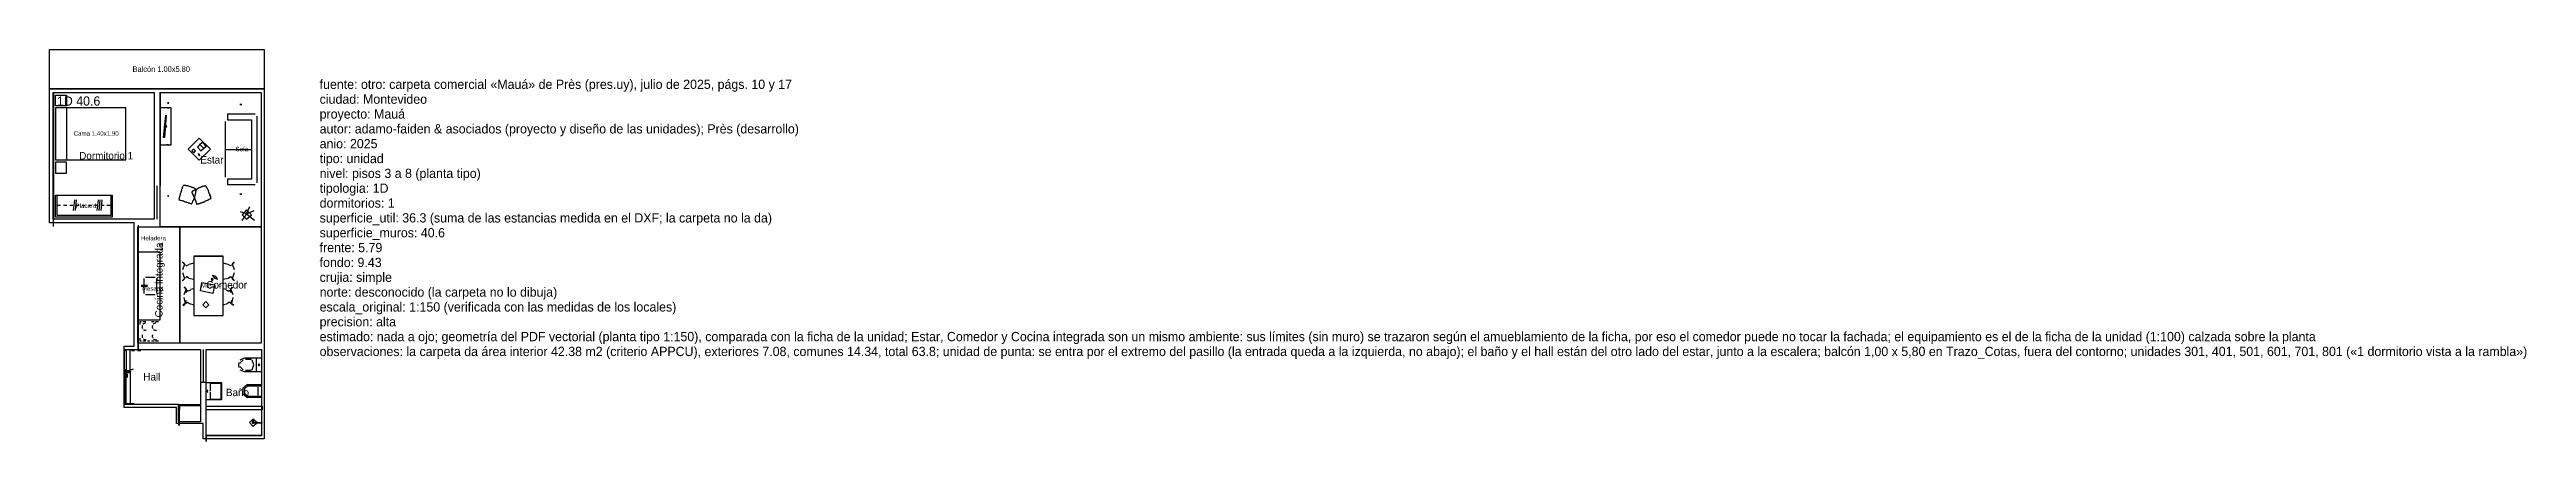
# Model space of a CAD drawing. Header units: metres. Extents: x 0 to 66.8, y -0.1 to 10.5.
import ezdxf

# ---------------------------------------------------------------- set-up
doc = ezdxf.new("R2010")
doc.units = ezdxf.units.M
for name, color, linetype in [('Trazo_Cotas', 9, 'Continuous'), ('Trazo_Datos', 7, 'Continuous'), ('Trazo_Entrada', 1, 'Continuous'), ('Trazo_Equipamiento', 8, 'Continuous'), ('Trazo_Estancias', 3, 'Continuous'), ('Trazo_Fachada', 30, 'Continuous'), ('Trazo_Medianeras', 8, 'Continuous'), ('Trazo_Puertas', 1, 'Continuous'), ('Trazo_Unidad', 7, 'Continuous'), ('Trazo_Ventanas', 5, 'Continuous')]:
    doc.layers.add(name, color=color, linetype=linetype)

msp = doc.modelspace()

# ---------------------------------------------------------------- linework, layer by layer
at = {"layer": 'Trazo_Cotas'}
msp.add_lwpolyline([(5.79, 10.49), (5.79, 9.43), (0, 9.43), (0, 10.49)], close=True, dxfattribs=at)
at = {"layer": 'Trazo_Entrada'}
msp.add_line((2.01, 2.41), (2.01, 0.92), dxfattribs=at)
at = {"layer": 'Trazo_Equipamiento', "color": 9}
for p, q in [((0.46, 8.92), (0.46, 7.52)), ((5.6, 6.9), (5.6, 8.7)), ((4.75, 7.05), (4.75, 8.55)), ((4.06, 7.93), (3.99, 7.86)), ((3.99, 7.86), (4.09, 7.75)), ((4.13, 7.99), (4.06, 7.93)), ((4.16, 7.82), (4.06, 7.93)), ((4.16, 7.82), (4.06, 7.93)), ((4.16, 7.82), (4.09, 7.76)), ((4.13, 7.99), (4.23, 7.88)), ((4.24, 7.89), (4.16, 7.82)), ((4.75, 7.8), (5.45, 7.8)), ((4.8, 6.85), (5.55, 6.85)), ((0.21, 6.3), (0.3, 6.3)), ((0.21, 6.3), (0.3, 6.3)), ((0.38, 6.3), (0.47, 6.3)), ((0.38, 6.3), (0.47, 6.3)), ((0.55, 6.3), (0.63, 6.3)), ((0.55, 6.3), (0.63, 6.3)), ((0.67, 6.44), (0.64, 6.15)), ((0.67, 6.44), (0.64, 6.15)), ((0.72, 6.44), (0.69, 6.15)), ((0.72, 6.44), (0.69, 6.15)), ((0.72, 6.3), (0.8, 6.3)), ((0.72, 6.3), (0.8, 6.3)), ((0.88, 6.3), (0.96, 6.3)), ((0.88, 6.3), (0.96, 6.3)), ((1.05, 6.3), (1.13, 6.3)), ((1.05, 6.3), (1.13, 6.3)), ((1.21, 6.3), (1.3, 6.3)), ((1.21, 6.3), (1.3, 6.3)), ((1.31, 6.44), (1.28, 6.15)), ((1.31, 6.44), (1.28, 6.15)), ((1.36, 6.44), (1.33, 6.15)), ((1.36, 6.44), (1.33, 6.15)), ((1.41, 6.44), (1.38, 6.15)), ((1.41, 6.44), (1.38, 6.15)), ((1.38, 6.3), (1.47, 6.3)), ((1.38, 6.3), (1.47, 6.3)), ((1.55, 6.3), (1.65, 6.3)), ((1.55, 6.3), (1.65, 6.3)), ((5.32, 6.06), (5.15, 6.12)), ((5.32, 6.06), (5.19, 5.88)), ((5.32, 6.06), (5.41, 6.26)), ((5.32, 6.06), (5.52, 6.15)), ((5.32, 6.06), (5.53, 5.89)), ((3.59, 4.77), (3.64, 4.72)), ((3.64, 4.71), (3.59, 4.76)), ((3.64, 4.71), (3.59, 4.55)), ((3.89, 4.73), (3.76, 4.7)), ((3.89, 4.92), (4.69, 4.92)), ((4.82, 4.7), (4.69, 4.73)), ((4.98, 4.77), (4.93, 4.72)), ((4.94, 4.71), (4.99, 4.76)), ((4.99, 4.55), (4.94, 4.71)), ((3.59, 4.48), (3.64, 4.32)), ((3.59, 4.27), (3.64, 4.32)), ((3.64, 4.31), (3.59, 4.26)), ((3.69, 4.03), (3.62, 3.88)), ((3.63, 4.09), (3.68, 4.03)), ((3.69, 4.04), (3.64, 4.1)), ((3.76, 4.33), (3.89, 4.3)), ((3.89, 4.04), (3.8, 4.02)), ((4.69, 4.3), (4.82, 4.33)), ((4.78, 4.02), (4.69, 4.04)), ((4.89, 4.04), (4.94, 4.1)), ((4.94, 4.09), (4.89, 4.03)), ((4.96, 3.88), (4.89, 4.03)), ((4.93, 4.31), (4.98, 4.26)), ((4.94, 4.32), (4.99, 4.48)), ((4.99, 4.27), (4.94, 4.32)), ((3.66, 3.65), (3.6, 3.6)), ((3.61, 3.59), (3.66, 3.63)), ((3.62, 3.81), (3.66, 3.65)), ((3.67, 3.74), (3.69, 3.67)), ((3.71, 4.01), (3.68, 3.93)), ((3.78, 3.65), (3.89, 3.61)), ((4.69, 3.61), (4.8, 3.65)), ((4.9, 3.93), (4.87, 4.01)), ((4.9, 3.67), (4.92, 3.74)), ((4.97, 3.59), (4.91, 3.63)), ((4.92, 3.65), (4.96, 3.81)), ((4.92, 3.65), (4.97, 3.6))]:
    msp.add_line(p, q, dxfattribs=at)
at = {"layer": 'Trazo_Equipamiento', "color": 8}
for p, q in [((2.99, 9.34), (2.99, 6.82)), ((2.39, 5.76), (2.39, 2.58)), ((2.99, 5.19), (2.99, 5.26)), ((3.04, 5.26), (3.04, 5.19)), ((2.64, 4.13), (2.47, 4.13)), ((2.47, 4.11), (2.64, 4.11)), ((2.55, 4.13), (2.55, 4.32)), ((2.55, 3.92), (2.55, 4.11)), ((2.59, 4.36), (2.85, 4.36)), ((2.89, 4.32), (2.89, 3.92)), ((2.85, 3.88), (2.59, 3.88)), ((2.6, 3.15), (2.52, 3.15)), ((2.6, 3.15), (2.52, 3.15)), ((2.82, 3.15), (2.75, 3.15)), ((2.82, 3.15), (2.75, 3.15)), ((2.94, 3.15), (2.86, 3.15)), ((2.94, 3.15), (2.86, 3.15)), ((2.21, 2.38), (2.29, 2.38)), ((2.37, 2.38), (2.46, 2.38)), ((2.52, 2.64), (2.6, 2.64)), ((2.64, 2.64), (2.71, 2.64)), ((2.75, 2.64), (2.82, 2.64)), ((2.86, 2.64), (2.94, 2.64)), ((5.11, 2.06), (5.1, 1.99)), ((5.25, 2.17), (5.14, 2.12)), ((5.23, 2.13), (5.14, 2.04)), ((5.45, 2.14), (5.29, 2.14)), ((5.51, 1.99), (5.47, 2.12)), ((5.58, 2.17), (5.58, 1.81)), ((2.18, 1.78), (2.07, 1.78)), ((2.1, 1.65), (2.1, 1.75)), ((5.1, 1.99), (5.11, 1.92)), ((5.14, 1.95), (5.23, 1.86)), ((5.14, 1.86), (5.25, 1.81)), ((5.34, 1.46), (5.22, 1.36)), ((5.22, 1.36), (5.22, 1.21)), ((5.34, 1.42), (5.26, 1.35)), ((5.26, 1.35), (5.26, 1.22)), ((5.45, 1.84), (5.29, 1.84)), ((5.34, 1.46), (5.73, 1.46)), ((5.72, 1.42), (5.34, 1.42)), ((5.47, 1.86), (5.51, 1.99)), ((5.63, 1.18), (5.63, 1.39)), ((2.19, 0.95), (2.28, 0.95)), ((3.51, 0.92), (4.07, 0.92)), ((3.51, 0.9), (4.07, 0.9)), ((5.22, 1.21), (5.34, 1.11)), ((5.26, 1.22), (5.34, 1.16)), ((5.34, 1.15), (5.72, 1.15))]:
    msp.add_line(p, q, dxfattribs=at)
for points in [[(0.11, 5.72), (0.11, 9.31), (0.11, 5.92)], [(2.39, 5.76), (2.39, 2.42), (2.39, 2.58)], [(3.04, 5.15), (3.04, 5.09), (2.98, 5.09)], [(2.48, 3.15), (2.44, 3.15), (2.44, 3.08)], [(2.44, 2.71), (2.44, 2.64), (2.48, 2.64)], [(2.5, 3.05), (2.5, 2.99), (2.51, 2.97)], [(2.5, 2.8), (2.5, 2.74), (2.51, 2.72)], [(2.59, 3.12), (2.57, 3.12), (2.56, 3.11), (2.54, 3.1), (2.53, 3.09), (2.52, 3.09)], [(2.54, 2.94), (2.55, 2.94), (2.57, 2.93), (2.61, 2.93)], [(2.54, 2.69), (2.55, 2.68), (2.57, 2.68), (2.58, 2.67), (2.6, 2.67), (2.61, 2.68)], [(2.78, 3.05), (2.77, 3.03), (2.77, 3.01), (2.79, 2.97)], [(2.78, 2.8), (2.78, 2.79), (2.77, 2.77), (2.77, 2.75), (2.78, 2.74), (2.79, 2.72)], [(2.87, 3.12), (2.85, 3.12), (2.81, 3.1), (2.8, 3.09)], [(2.81, 2.94), (2.82, 2.94), (2.84, 2.93), (2.89, 2.93)], [(2.81, 2.69), (2.82, 2.68), (2.84, 2.68), (2.86, 2.67), (2.88, 2.67), (2.89, 2.68)], [(2.02, 1.87), (2.02, 1.86), (2.07, 1.86), (2.07, 1.84), (2.18, 1.84), (2.18, 2.4), (2.07, 2.4), (2.07, 2.38), (2.02, 2.38)], [(5.25, 1.81), (5.73, 1.81), (5.73, 2.17), (5.25, 2.17)], [(2.02, 1.82), (2.18, 1.82), (2.18, 0.92), (2.01, 0.92), (2.01, 1.8)], [(2.02, 1.82), (2.18, 1.82), (2.18, 1.8), (2.07, 1.8), (2.07, 1.78), (2.02, 1.78), (2.02, 1.77), (2.01, 1.77), (2.01, 1.8)], [(2.1, 1.65), (2.1, 1.75)], [(2.19, 1.87), (2.23, 1.87), (2.27, 1.89)], [(5.74, 0.09), (4.23, 0.09), (4.23, 1.52), (4.07, 1.52), (4.07, 0.48)], [(4.23, 0.09), (4.23, -0.07), (4.23, 1.52)], [(4.34, 1.29), (4.34, 1.5), (4.62, 1.5), (4.62, 1.06), (4.34, 1.06), (4.34, 1.27)], [(2.18, 0.92), (2.18, 0.94), (2.07, 0.94), (2.07, 0.95), (2.02, 0.95), (2.02, 0.97), (2.01, 0.97)], [(4.07, 0.46), (3.51, 0.46), (3.51, 0.92)], [(4.27, 1.31), (4.25, 1.3), (4.25, 1.27), (4.27, 1.26)], [(5.73, 1.11), (5.51, 1.11), (5.34, 1.11)], [(5.6, 0.44), (5.49, 0.53), (5.4, 0.44), (5.49, 0.34), (5.6, 0.43)], [(5.52, 0.45), (5.49, 0.46), (5.47, 0.44), (5.49, 0.41), (5.52, 0.43)], [(5.49, 0.44), (5.73, 0.44), (5.73, 0.42), (5.49, 0.42)]]:
    msp.add_lwpolyline(points, dxfattribs=at)
at = {"layer": 'Trazo_Equipamiento', "color": 9}
for points in [[(0.46, 8.97), (0.16, 8.97), (0.16, 9.26), (0.46, 9.26)], [(0.16, 7.52), (2.06, 7.52), (2.06, 8.92), (0.16, 8.92)], [(2.98, 7.92), (3.28, 7.92), (3.28, 8.92), (2.98, 8.92)], [(3.08, 8.12), (3.14, 8.72), (3.15, 8.71), (3.1, 8.12)], [(3.22, 8.92), (3.18, 8.92)], [(3.2, 9.03), (3.2, 9.07)], [(5.14, 9.01), (5.19, 9.01)], [(4.04, 7.51), (4.34, 7.81), (4.04, 8.1), (3.74, 7.81)], [(0.46, 7.46), (0.16, 7.46), (0.16, 7.16), (0.46, 7.16)], [(3.17, 7.92), (3.21, 7.92)], [(3.89, 7.71), (3.94, 7.76), (3.89, 7.81), (3.84, 7.76)], [(3.84, 6.33), (3.84, 6.34), (3.85, 6.36), (3.86, 6.37), (3.86, 6.38), (3.87, 6.4), (3.87, 6.41), (3.88, 6.42), (3.89, 6.44), (3.89, 6.47), (3.91, 6.49), (3.91, 6.51), (3.92, 6.52), (3.92, 6.55), (3.93, 6.56), (3.93, 6.58), (3.94, 6.59), (3.94, 6.62), (3.95, 6.63), (3.95, 6.66), (3.96, 6.68), (3.96, 6.7), (3.97, 6.72), (3.96, 6.73), (3.95, 6.73), (3.93, 6.74), (3.92, 6.75), (3.9, 6.75), (3.89, 6.76), (3.88, 6.76), (3.86, 6.77), (3.85, 6.77), (3.84, 6.78), (3.82, 6.78), (3.81, 6.79), (3.8, 6.79), (3.78, 6.8), (3.77, 6.8), (3.75, 6.81), (3.74, 6.81), (3.73, 6.82), (3.7, 6.82), (3.68, 6.83), (3.61, 6.83), (3.61, 6.82), (3.6, 6.8), (3.59, 6.79), (3.59, 6.78), (3.58, 6.77), (3.58, 6.75), (3.57, 6.74), (3.56, 6.72), (3.56, 6.69), (3.55, 6.68), (3.55, 6.67), (3.54, 6.65), (3.54, 6.63), (3.53, 6.61), (3.53, 6.58), (3.52, 6.57), (3.52, 6.54), (3.51, 6.53), (3.51, 6.51), (3.5, 6.5), (3.5, 6.45), (3.49, 6.44), (3.5, 6.44), (3.52, 6.43), (3.53, 6.43), (3.55, 6.42), (3.59, 6.42), (3.6, 6.41), (3.62, 6.41), (3.63, 6.4), (3.64, 6.4), (3.66, 6.39), (3.69, 6.39), (3.7, 6.38), (3.72, 6.37), (3.73, 6.37), (3.74, 6.36), (3.77, 6.36), (3.78, 6.35), (3.8, 6.34), (3.81, 6.34), (3.83, 6.33)], [(3.97, 6.32), (3.99, 6.33), (4.02, 6.33), (4.03, 6.34), (4.05, 6.34), (4.06, 6.35), (4.07, 6.35), (4.08, 6.36), (4.1, 6.36), (4.11, 6.37), (4.13, 6.37), (4.14, 6.38), (4.16, 6.38), (4.17, 6.39), (4.18, 6.39), (4.19, 6.4), (4.21, 6.41), (4.22, 6.41), (4.24, 6.42), (4.25, 6.42), (4.26, 6.43), (4.28, 6.44), (4.29, 6.44), (4.31, 6.46), (4.33, 6.47), (4.34, 6.47), (4.36, 6.49), (4.35, 6.5), (4.35, 6.52), (4.34, 6.53), (4.34, 6.55), (4.33, 6.56), (4.33, 6.59), (4.31, 6.61), (4.31, 6.63), (4.3, 6.64), (4.3, 6.66), (4.29, 6.67), (4.29, 6.69), (4.28, 6.7), (4.28, 6.71), (4.27, 6.72), (4.26, 6.74), (4.26, 6.75), (4.24, 6.77), (4.24, 6.79), (4.21, 6.82), (4.19, 6.82), (4.18, 6.81), (4.17, 6.81), (4.15, 6.8), (4.12, 6.8), (4.11, 6.79), (4.1, 6.79), (4.08, 6.78), (4.07, 6.77), (4.06, 6.77), (4.04, 6.76), (4.03, 6.76), (4.02, 6.75), (4, 6.75), (3.98, 6.73), (3.96, 6.72), (3.95, 6.72), (3.94, 6.71), (3.92, 6.7), (3.91, 6.7), (3.9, 6.69), (3.89, 6.69), (3.87, 6.68), (3.85, 6.66), (3.84, 6.66), (3.84, 6.63), (3.86, 6.61), (3.86, 6.59), (3.88, 6.57), (3.88, 6.55), (3.89, 6.54), (3.89, 6.53), (3.9, 6.51), (3.91, 6.5), (3.91, 6.49), (3.92, 6.47), (3.92, 6.46), (3.93, 6.44), (3.94, 6.43), (3.94, 6.42), (3.95, 6.4), (3.95, 6.38), (3.96, 6.36), (3.97, 6.35)], [(0.16, 6.57), (1.69, 6.57), (1.69, 5.97), (0.16, 5.97)], [(0.21, 6.57), (1.65, 6.57), (1.65, 6.02), (0.21, 6.02)], [(3.2, 6.53), (3.2, 6.57)], [(4.33, 6.55), (4.33, 6.59)], [(5.19, 6.59), (5.14, 6.59)], [(5.32, 5.92), (5.45, 6.04), (5.32, 6.17), (5.2, 6.04)], [(3.89, 3.32), (4.69, 3.32), (4.69, 4.92), (3.89, 4.92)], [(4.07, 3.99), (4.11, 4.21), (4.45, 4.15), (4.41, 3.92)], [(4.39, 4.33), (4.36, 4.3), (4.39, 4.26), (4.42, 4.3)], [(4.53, 4.3), (4.49, 4.37), (4.4, 4.4), (4.45, 4.33)], [(4.22, 3.7), (4.14, 3.61), (4.22, 3.53), (4.3, 3.61)]]:
    msp.add_lwpolyline(points, close=True, dxfattribs=at)
for points in [[(5.55, 8.75), (4.8, 8.75), (4.8, 8.6), (5.45, 8.6), (5.45, 7), (4.8, 7), (4.8, 6.85)], [(3.11, 8.46), (3.09, 8.42), (3.11, 8.38)], [(3.13, 8.38), (3.17, 8.42), (3.13, 8.46)], [(4.8, 8.6), (5.45, 8.6), (5.45, 7), (4.8, 7)], [(4.03, 7.69), (4.05, 7.63), (4.04, 7.63), (4.02, 7.69)], [(3.67, 4.69), (3.7, 4.66), (3.76, 4.7)], [(4.91, 4.69), (4.88, 4.66), (4.82, 4.7)], [(3.76, 4.33), (3.7, 4.37), (3.67, 4.34)], [(4.82, 4.33), (4.88, 4.37), (4.91, 4.34)], [(3.69, 3.65), (3.72, 3.68), (3.78, 3.65)], [(3.8, 4.01), (3.74, 3.98), (3.71, 4.01)], [(4.77, 4.01), (4.84, 3.98), (4.86, 4.01)], [(4.89, 3.65), (4.86, 3.68), (4.8, 3.65)]]:
    msp.add_lwpolyline(points, dxfattribs=at)
at = {"layer": 'Trazo_Equipamiento', "color": 8}
for points in [[(2.99, 5.03), (2.39, 5.03), (2.39, 3.21), (2.99, 3.21)], [(2.07, 1.86), (2.02, 1.86), (2.02, 2.38), (2.07, 2.38)], [(5.68, 1.99), (5.65, 2.02), (5.63, 1.99), (5.65, 1.97)], [(2.07, 1.78), (2.02, 1.78), (2.02, 0.95), (2.07, 0.95)], [(4.23, 1.52), (4.64, 1.52), (4.64, 1.05), (4.23, 1.05)], [(3.51, 0.37), (3.51, 0.92), (3.49, 0.37)], [(3.51, 0.92), (3.49, 0.37), (3.49, 0.92)], [(5.74, 0.78), (4.23, 0.78), (4.23, 0.88), (5.74, 0.88)], [(5.46, 0.49), (5.49, 0.45), (5.52, 0.49), (5.49, 0.52)]]:
    msp.add_lwpolyline(points, close=True, dxfattribs=at)
at = {"layer": 'Trazo_Estancias', "color": 5}
msp.add_lwpolyline([(2.82, 9.33), (2.82, 5.92), (0.1, 5.92), (0.1, 9.33)], close=True, dxfattribs=at)
at = {"layer": 'Trazo_Estancias', "color": 2}
msp.add_lwpolyline([(5.71, 9.33), (5.71, 5.71), (2.99, 5.71), (2.99, 9.33)], close=True, dxfattribs=at)
at = {"layer": 'Trazo_Estancias', "color": 30}
msp.add_lwpolyline([(3.52, 5.71), (3.52, 2.58), (2.38, 2.58), (2.38, 5.71)], close=True, dxfattribs=at)
at = {"layer": 'Trazo_Estancias', "color": 40}
msp.add_lwpolyline([(5.71, 5.71), (5.71, 2.58), (3.52, 2.58), (3.52, 5.71)], close=True, dxfattribs=at)
at = {"layer": 'Trazo_Estancias', "color": 8}
msp.add_lwpolyline([(4.07, 2.41), (4.07, 0.46), (3.48, 0.46), (3.48, 0.92), (2.01, 0.92), (2.01, 2.41)], close=True, dxfattribs=at)
at = {"layer": 'Trazo_Estancias', "color": 4}
msp.add_lwpolyline([(5.72, 2.41), (5.72, 0.08), (4.23, 0.08), (4.23, 2.41)], close=True, dxfattribs=at)
at = {"layer": 'Trazo_Fachada'}
msp.add_line((5.79, 9.43), (0, 9.43), dxfattribs=at)
at = {"layer": 'Trazo_Medianeras'}
msp.add_line((5.79, 9.43), (5.79, 0), dxfattribs=at)
at = {"layer": 'Trazo_Puertas'}
for p, q in [((2.9, 6.82), (2.9, 5.92)), ((4.15, 2.41), (4.15, 1.52))]:
    msp.add_line(p, q, dxfattribs=at)
at = {"layer": 'Trazo_Unidad'}
msp.add_lwpolyline([(5.79, 9.43), (5.79, 0), (4.15, 0), (4.15, 0.41), (3.43, 0.41), (3.43, 0.84), (2.01, 0.84), (2.01, 2.5), (2.28, 2.5), (2.28, 5.82), (0, 5.82), (0, 9.43)], close=True, dxfattribs=at)
at = {"layer": 'Trazo_Ventanas'}
for p, q in [((2.82, 9.43), (0.1, 9.43)), ((5.71, 9.43), (2.99, 9.43))]:
    msp.add_line(p, q, dxfattribs=at)

# ---------------------------------------------------------------- texts
at = {"layer": 'Trazo_Cotas'}
msp.add_text('Balcón 1.00x5.80', height=0.15, dxfattribs=at).set_placement((2.24, 9.89))
at = {"layer": 'Trazo_Datos'}
for s, p in [('fuente: otro: carpeta comercial «Mauá» de Près (pres.uy), julio de 2025, págs. 10 y 17', (7.29, 9.43)), ('ciudad: Montevideo', (7.29, 9.03)), ('proyecto: Mauá', (7.29, 8.63)), ('autor: adamo-faiden & asociados (proyecto y diseño de las unidades); Près (desarrollo)', (7.29, 8.23)), ('anio: 2025', (7.29, 7.83)), ('tipo: unidad', (7.29, 7.43)), ('tipologia: 1D', (7.29, 6.63)), ('nivel: pisos 3 a 8 (planta tipo)', (7.29, 7.03)), ('superficie_util: 36.3 (suma de las estancias medida en el DXF; la carpeta no la da)', (7.29, 5.83)), ('dormitorios: 1', (7.29, 6.23)), ('superficie_muros: 40.6', (7.29, 5.43)), ('frente: 5.79', (7.29, 5.03)), ('fondo: 9.43', (7.29, 4.63)), ('crujia: simple', (7.29, 4.23)), ('norte: desconocido (la carpeta no lo dibuja)', (7.29, 3.83)), ('escala_original: 1:150 (verificada con las medidas de los locales)', (7.29, 3.43)), ('estimado: nada a ojo; geometría del PDF vectorial (planta tipo 1:150), comparada con la ficha de la unidad; Estar, Comedor y Cocina integrada son un mismo ambiente: sus límites (sin muro) se trazaron según el amueblamiento de la ficha, por eso el comedor puede no tocar la fachada; el equipamiento es el de la ficha de la unidad (1:100) calzada sobre la planta', (7.29, 2.63)), ('precision: alta', (7.29, 3.03)), ('observaciones: la carpeta da área interior 42.38 m2 (criterio APPCU), exteriores 7.08, comunes 14.34, total 63.8; unidad de punta: se entra por el extremo del pasillo (la entrada queda a la izquierda, no abajo); el baño y el hall están del otro lado del estar, junto a la escalera; balcón 1,00 x 5,80 en Trazo_Cotas, fuera del contorno; unidades 301, 401, 501, 601, 701, 801 («1 dormitorio vista a la rambla»)', (7.29, 2.23))]:
    msp.add_text(s, height=0.25, dxfattribs=at).set_placement(p)
at = {"layer": 'Trazo_Equipamiento', "color": 8}
for s, p in [('Cama 1.40x1.90', (0.65, 8.17)), ('Sofa', (5.02, 7.75)), ('Placard', (0.7, 6.22)), ('Heladera', (2.47, 5.35)), ('Mesada', (2.49, 3.99)), ('Mesa 4', (4.09, 4.07))]:
    msp.add_text(s, height=0.12, dxfattribs=at).set_placement(p)
at = {"layer": 'Trazo_Estancias', "color": 5}
msp.add_text('Dormitorio 1', height=0.2, dxfattribs=at).set_placement((0.8, 7.53))
at = {"layer": 'Trazo_Estancias', "color": 2}
msp.add_text('Estar', height=0.2, dxfattribs=at).set_placement((4.07, 7.42))
at = {"layer": 'Trazo_Estancias', "color": 30}
msp.add_text('Cocina integrada', height=0.2, rotation=90, dxfattribs=at).set_placement((3.05, 3.27))
at = {"layer": 'Trazo_Estancias', "color": 40}
msp.add_text('Comedor', height=0.2, dxfattribs=at).set_placement((4.23, 4.05))
at = {"layer": 'Trazo_Estancias', "color": 8}
msp.add_text('Hall', height=0.2, dxfattribs=at).set_placement((2.53, 1.57))
at = {"layer": 'Trazo_Estancias', "color": 4}
msp.add_text('Baño', height=0.2, dxfattribs=at).set_placement((4.76, 1.15))
at = {"layer": 'Trazo_Unidad'}
msp.add_text('1D 40.6', height=0.25, dxfattribs=at).set_placement((0.2, 8.98))

doc.saveas('drawing.dxf')
